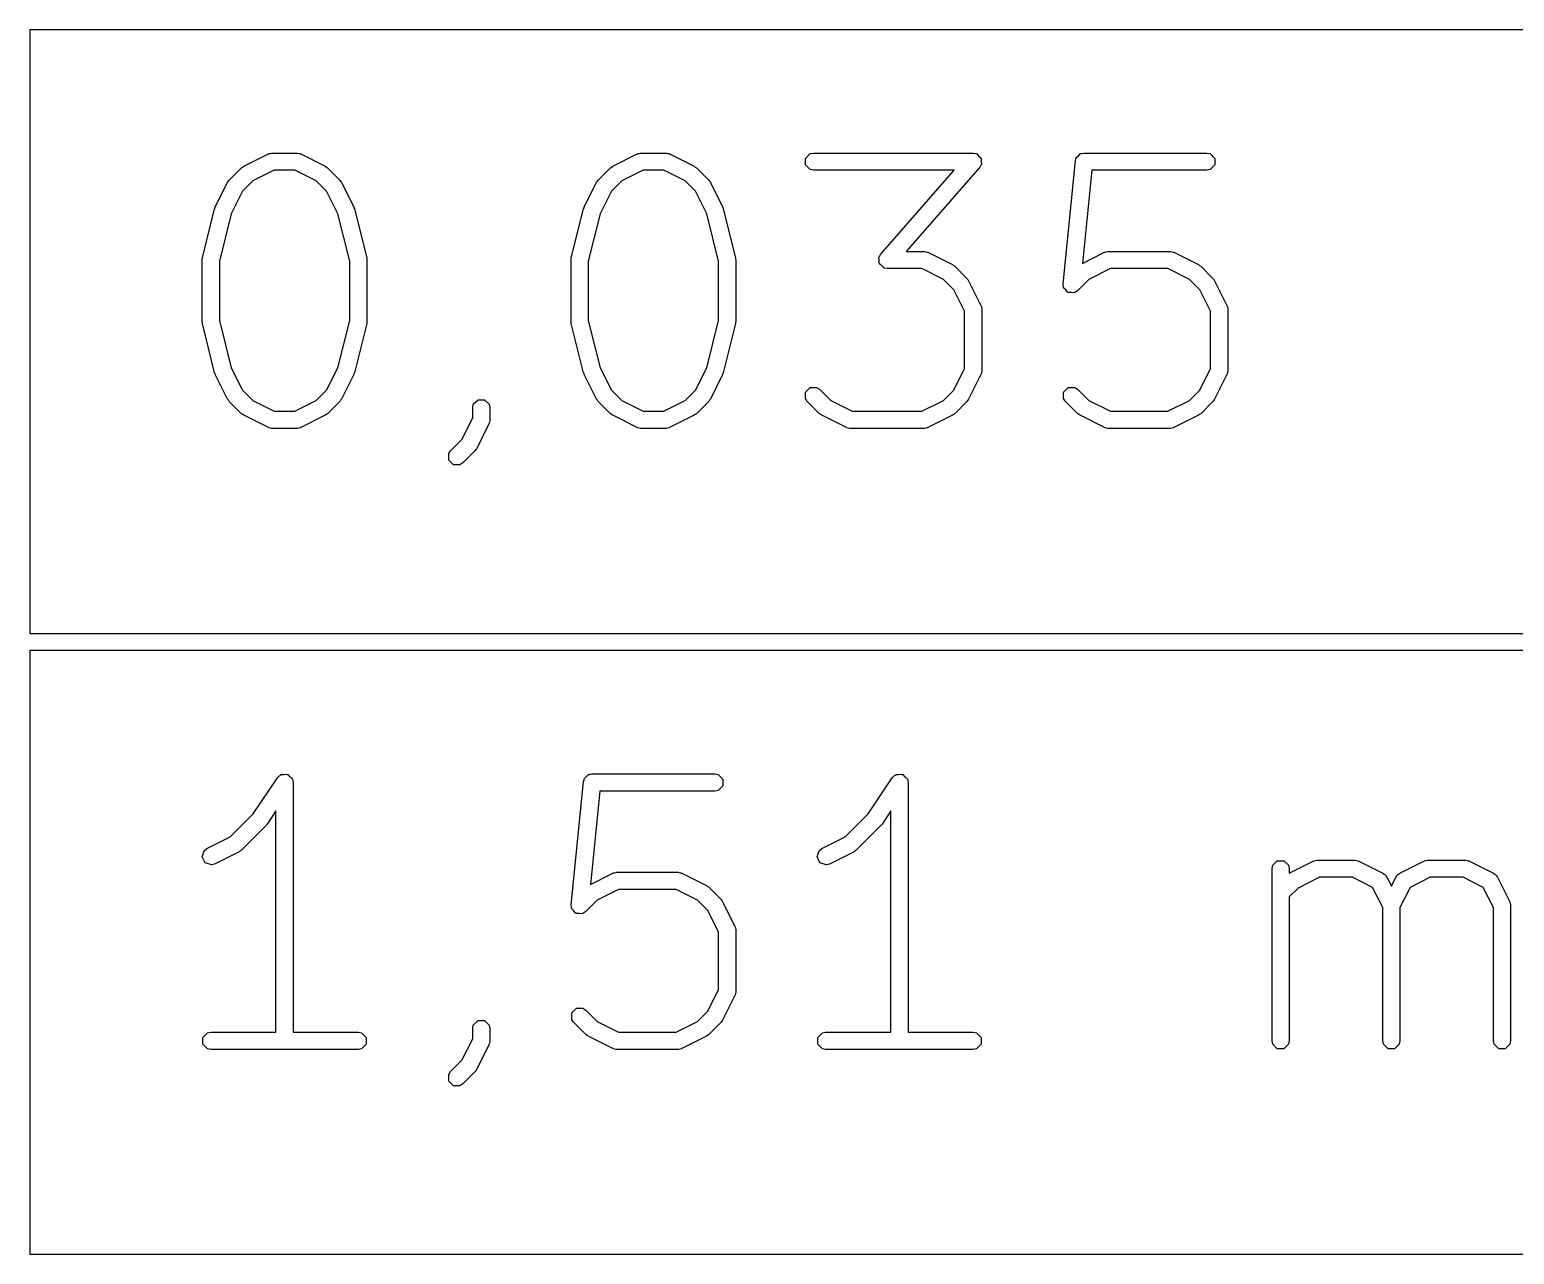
# Model space of a CAD drawing. Header units: inches. Extents: x -2.6 to 7.6, y 0.3 to 5.2.
# Drawn here: x -0.2888 to 0.0507, y 4.311 to 4.591 of the extents above; entities that cross this region are included whole.
import ezdxf

# ---------------------------------------------------------------- set-up
doc = ezdxf.new("R2010")
doc.units = ezdxf.units.IN
doc.header["$MEASUREMENT"] = 0
doc.layers.add('BLACK', color=250, linetype='CONTINUOUS')

msp = doc.modelspace()

# ---------------------------------------------------------------- linework, layer by layer
at = {"layer": 'BLACK', "linetype": 'CONTINUOUS'}
for p, q in [((-0.2888, 4.59102), (-0.2888, 4.45299)), ((0.44236, 4.59102), (-0.2888, 4.59102)), ((-0.23409, 4.56268), (-0.23378, 4.56274)), ((-0.23378, 4.56274), (-0.23348, 4.56282)), ((-0.23348, 4.56282), (-0.23343, 4.56281)), ((-0.23343, 4.56281), (-0.23334, 4.56283)), ((-0.23334, 4.56283), (-0.22771, 4.56283)), ((-0.22771, 4.56283), (-0.22762, 4.56281)), ((-0.22762, 4.56281), (-0.22757, 4.56282)), ((-0.22757, 4.56282), (-0.22727, 4.56274)), ((-0.22727, 4.56274), (-0.22696, 4.56268)), ((-0.14973, 4.56268), (-0.14942, 4.56274)), ((-0.14942, 4.56274), (-0.14911, 4.56282)), ((-0.14911, 4.56282), (-0.14907, 4.56281)), ((-0.14907, 4.56281), (-0.14897, 4.56283)), ((-0.14897, 4.56283), (-0.14335, 4.56283)), ((-0.14335, 4.56283), (-0.14325, 4.56281)), ((-0.14325, 4.56281), (-0.14321, 4.56282)), ((-0.14321, 4.56282), (-0.14291, 4.56274)), ((-0.14291, 4.56274), (-0.1426, 4.56268)), ((-0.11036, 4.56268), (-0.1096, 4.56283)), ((-0.1096, 4.56283), (-0.07305, 4.56283)), ((-0.07305, 4.56283), (-0.0725, 4.56272)), ((-0.0725, 4.56272), (-0.07241, 4.56272)), ((-0.07241, 4.56272), (-0.07238, 4.56269)), ((-0.07238, 4.56269), (-0.07229, 4.56268)), ((-0.04849, 4.56268), (-0.04835, 4.5627)), ((-0.04835, 4.5627), (-0.0483, 4.56274)), ((-0.0483, 4.56274), (-0.04821, 4.56273)), ((-0.04821, 4.56273), (-0.04774, 4.56283)), ((-0.04774, 4.56283), (-0.01961, 4.56283)), ((-0.01961, 4.56283), (-0.01886, 4.56268)), ((-0.24317, 4.55662), (-0.24035, 4.55944)), ((-0.24035, 4.55944), (-0.24009, 4.55961)), ((-0.24009, 4.55961), (-0.23984, 4.55981)), ((-0.23984, 4.55981), (-0.23422, 4.56262)), ((-0.23422, 4.56262), (-0.23412, 4.56264)), ((-0.23412, 4.56264), (-0.23409, 4.56268)), ((-0.22696, 4.56268), (-0.22693, 4.56264)), ((-0.22693, 4.56264), (-0.22683, 4.56262)), ((-0.22683, 4.56262), (-0.22121, 4.55981)), ((-0.22121, 4.55981), (-0.22096, 4.55961)), ((-0.22096, 4.55961), (-0.2207, 4.55944)), ((-0.2207, 4.55944), (-0.21789, 4.55662)), ((-0.1588, 4.55662), (-0.15599, 4.55944)), ((-0.15599, 4.55944), (-0.15573, 4.55961)), ((-0.15573, 4.55961), (-0.15548, 4.55981)), ((-0.15548, 4.55981), (-0.14985, 4.56262)), ((-0.14985, 4.56262), (-0.14976, 4.56264)), ((-0.14976, 4.56264), (-0.14973, 4.56268)), ((-0.1426, 4.56268), (-0.14256, 4.56264)), ((-0.14256, 4.56264), (-0.14247, 4.56262)), ((-0.14247, 4.56262), (-0.13684, 4.55981)), ((-0.13684, 4.55981), (-0.1366, 4.55961)), ((-0.1366, 4.55961), (-0.13633, 4.55944)), ((-0.13633, 4.55944), (-0.13352, 4.55662)), ((-0.11142, 4.56161), (-0.11036, 4.56268)), ((-0.11142, 4.5601), (-0.11142, 4.56161)), ((-0.11036, 4.55904), (-0.11142, 4.5601)), ((-0.07156, 4.55956), (-0.08839, 4.54033)), ((-0.07229, 4.56268), (-0.0718, 4.56219)), ((-0.0718, 4.56219), (-0.07128, 4.56173)), ((-0.07128, 4.56005), (-0.07156, 4.55956)), ((-0.07128, 4.56173), (-0.07128, 4.56166)), ((-0.07128, 4.56166), (-0.07123, 4.56161)), ((-0.07123, 4.5601), (-0.07128, 4.56005)), ((-0.07123, 4.56161), (-0.07123, 4.56092)), ((-0.07123, 4.56092), (-0.07118, 4.56023)), ((-0.07118, 4.56023), (-0.07123, 4.56015)), ((-0.07123, 4.56015), (-0.07123, 4.5601)), ((-0.05251, 4.53293), (-0.04969, 4.56105)), ((-0.04969, 4.56105), (-0.04955, 4.56151)), ((-0.04955, 4.56161), (-0.04951, 4.56165)), ((-0.04955, 4.56151), (-0.04955, 4.56161)), ((-0.04951, 4.56165), (-0.04947, 4.56179)), ((-0.04947, 4.56179), (-0.04896, 4.56221)), ((-0.04896, 4.56221), (-0.04849, 4.56268)), ((-0.01886, 4.56268), (-0.0178, 4.56161)), ((-0.0178, 4.5601), (-0.01886, 4.55904)), ((-0.0178, 4.56161), (-0.0178, 4.5601)), ((-0.24635, 4.55049), (-0.24354, 4.55611)), ((-0.24354, 4.55611), (-0.24334, 4.55636)), ((-0.24334, 4.55636), (-0.24317, 4.55662)), ((-0.2378, 4.55643), (-0.24016, 4.55407)), ((-0.23287, 4.55889), (-0.2378, 4.55643)), ((-0.22818, 4.55889), (-0.23287, 4.55889)), ((-0.22326, 4.55643), (-0.22818, 4.55889)), ((-0.2209, 4.55407), (-0.22326, 4.55643)), ((-0.21789, 4.55662), (-0.21771, 4.55636)), ((-0.21771, 4.55636), (-0.21752, 4.55611)), ((-0.21752, 4.55611), (-0.2147, 4.55049)), ((-0.16198, 4.55049), (-0.15917, 4.55611)), ((-0.15917, 4.55611), (-0.15898, 4.55636)), ((-0.15898, 4.55636), (-0.1588, 4.55662)), ((-0.15343, 4.55643), (-0.15579, 4.55407)), ((-0.14851, 4.55889), (-0.15343, 4.55643)), ((-0.14381, 4.55889), (-0.14851, 4.55889)), ((-0.13889, 4.55643), (-0.14381, 4.55889)), ((-0.13653, 4.55407), (-0.13889, 4.55643)), ((-0.13352, 4.55662), (-0.13335, 4.55636)), ((-0.13335, 4.55636), (-0.13315, 4.55611)), ((-0.13315, 4.55611), (-0.13034, 4.55049)), ((-0.1096, 4.55889), (-0.11036, 4.55904)), ((-0.07738, 4.55889), (-0.1096, 4.55889)), ((-0.09421, 4.53966), (-0.07738, 4.55889)), ((-0.04595, 4.55889), (-0.04809, 4.53757)), ((-0.01961, 4.55889), (-0.04595, 4.55889)), ((-0.01886, 4.55904), (-0.01961, 4.55889)), ((-0.24016, 4.55407), (-0.24273, 4.54892)), ((-0.21832, 4.54892), (-0.2209, 4.55407)), ((-0.15579, 4.55407), (-0.15836, 4.54892)), ((-0.13396, 4.54892), (-0.13653, 4.55407)), ((-0.24931, 4.53884), (-0.2465, 4.55009)), ((-0.2465, 4.55009), (-0.2464, 4.55028)), ((-0.2464, 4.55028), (-0.24635, 4.55049)), ((-0.2147, 4.55049), (-0.21465, 4.55028)), ((-0.21465, 4.55028), (-0.21456, 4.55009)), ((-0.21456, 4.55009), (-0.21174, 4.53884)), ((-0.16494, 4.53884), (-0.16213, 4.55009)), ((-0.16213, 4.55009), (-0.16204, 4.55028)), ((-0.16204, 4.55028), (-0.16198, 4.55049)), ((-0.13034, 4.55049), (-0.13028, 4.55028)), ((-0.13028, 4.55028), (-0.13019, 4.55009)), ((-0.13019, 4.55009), (-0.12738, 4.53884)), ((-0.24273, 4.54892), (-0.24543, 4.53812)), ((-0.21562, 4.53812), (-0.21832, 4.54892)), ((-0.15836, 4.54892), (-0.16107, 4.53812)), ((-0.13126, 4.53812), (-0.13396, 4.54892)), ((-0.0946, 4.53899), (-0.09455, 4.53907)), ((-0.09455, 4.5383), (-0.0946, 4.53899)), ((-0.09455, 4.53911), (-0.09449, 4.53917)), ((-0.09455, 4.53907), (-0.09455, 4.53911)), ((-0.09449, 4.53917), (-0.09421, 4.53966)), ((-0.08839, 4.54033), (-0.08429, 4.54033)), ((-0.08429, 4.54033), (-0.0842, 4.54031)), ((-0.0842, 4.54031), (-0.08415, 4.54032)), ((-0.08415, 4.54032), (-0.08385, 4.54024)), ((-0.08385, 4.54024), (-0.08354, 4.54018)), ((-0.08354, 4.54018), (-0.08351, 4.54015)), ((-0.08351, 4.54015), (-0.08341, 4.54012)), ((-0.08341, 4.54012), (-0.07779, 4.53731)), ((-0.04809, 4.53757), (-0.04299, 4.54012)), ((-0.04299, 4.54012), (-0.0429, 4.54015)), ((-0.0429, 4.54015), (-0.04287, 4.54018)), ((-0.04287, 4.54018), (-0.04256, 4.54024)), ((-0.04256, 4.54024), (-0.04225, 4.54032)), ((-0.04225, 4.54032), (-0.04221, 4.54031)), ((-0.04221, 4.54031), (-0.04211, 4.54033)), ((-0.04211, 4.54033), (-0.02805, 4.54033)), ((-0.02805, 4.54033), (-0.02795, 4.54031)), ((-0.02795, 4.54031), (-0.02791, 4.54032)), ((-0.02791, 4.54032), (-0.02761, 4.54024)), ((-0.02761, 4.54024), (-0.0273, 4.54018)), ((-0.0273, 4.54018), (-0.02727, 4.54015)), ((-0.02727, 4.54015), (-0.02717, 4.54012)), ((-0.02717, 4.54012), (-0.02155, 4.53731)), ((-0.24937, 4.53836), (-0.24932, 4.5386)), ((-0.24937, 4.5243), (-0.24937, 4.53836)), ((-0.24932, 4.5386), (-0.24931, 4.53884)), ((-0.24543, 4.53812), (-0.24543, 4.52454)), ((-0.21562, 4.52454), (-0.21562, 4.53812)), ((-0.21174, 4.53884), (-0.21173, 4.5386)), ((-0.21173, 4.5386), (-0.21168, 4.53836)), ((-0.21168, 4.53836), (-0.21168, 4.5243)), ((-0.165, 4.53836), (-0.16496, 4.5386)), ((-0.165, 4.5243), (-0.165, 4.53836)), ((-0.16496, 4.5386), (-0.16494, 4.53884)), ((-0.16107, 4.53812), (-0.16107, 4.52454)), ((-0.13126, 4.52454), (-0.13126, 4.53812)), ((-0.12738, 4.53884), (-0.12737, 4.5386)), ((-0.12737, 4.5386), (-0.12732, 4.53836)), ((-0.12732, 4.53836), (-0.12732, 4.5243)), ((-0.09455, 4.53761), (-0.09455, 4.5383)), ((-0.0945, 4.53756), (-0.09455, 4.53761)), ((-0.0945, 4.53749), (-0.0945, 4.53756)), ((-0.09397, 4.53703), (-0.0945, 4.53749)), ((-0.09348, 4.53654), (-0.09397, 4.53703)), ((-0.09339, 4.53652), (-0.09348, 4.53654)), ((-0.09336, 4.5365), (-0.09339, 4.53652)), ((-0.09328, 4.5365), (-0.09336, 4.5365)), ((-0.09273, 4.53639), (-0.09328, 4.5365)), ((-0.08476, 4.53639), (-0.09273, 4.53639)), ((-0.07984, 4.53393), (-0.08476, 4.53639)), ((-0.07779, 4.53731), (-0.07754, 4.53712)), ((-0.07754, 4.53712), (-0.07728, 4.53694)), ((-0.07728, 4.53694), (-0.07447, 4.53413)), ((-0.04165, 4.53639), (-0.04657, 4.53393)), ((-0.02852, 4.53639), (-0.04165, 4.53639)), ((-0.02359, 4.53393), (-0.02852, 4.53639)), ((-0.02155, 4.53731), (-0.0213, 4.53712)), ((-0.0213, 4.53712), (-0.02103, 4.53694)), ((-0.02103, 4.53694), (-0.01822, 4.53413)), ((-0.07748, 4.53157), (-0.07984, 4.53393)), ((-0.07447, 4.53413), (-0.07429, 4.53387)), ((-0.07429, 4.53387), (-0.0741, 4.53362)), ((-0.0741, 4.53362), (-0.07128, 4.52799)), ((-0.05243, 4.53217), (-0.05251, 4.53293)), ((-0.05237, 4.53209), (-0.05243, 4.53217)), ((-0.04657, 4.53393), (-0.04916, 4.53134)), ((-0.02123, 4.53157), (-0.02359, 4.53393)), ((-0.01822, 4.53413), (-0.01805, 4.53387)), ((-0.01805, 4.53387), (-0.01785, 4.53362)), ((-0.01785, 4.53362), (-0.01504, 4.52799)), ((-0.07501, 4.52665), (-0.07748, 4.53157)), ((-0.05237, 4.53198), (-0.05237, 4.53209)), ((-0.0519, 4.53151), (-0.05237, 4.53198)), ((-0.05148, 4.531), (-0.0519, 4.53151)), ((-0.05138, 4.53099), (-0.05148, 4.531)), ((-0.0513, 4.53092), (-0.05138, 4.53099)), ((-0.05064, 4.53092), (-0.0513, 4.53092)), ((-0.04998, 4.53085), (-0.05064, 4.53092)), ((-0.0499, 4.53092), (-0.04998, 4.53085)), ((-0.04979, 4.53092), (-0.0499, 4.53092)), ((-0.04916, 4.53134), (-0.04979, 4.53092)), ((-0.01877, 4.52665), (-0.02123, 4.53157)), ((-0.07501, 4.51352), (-0.07501, 4.52665)), ((-0.07128, 4.52799), (-0.07126, 4.5279)), ((-0.07126, 4.5279), (-0.07123, 4.52786)), ((-0.07123, 4.52786), (-0.07117, 4.52756)), ((-0.07117, 4.52756), (-0.07108, 4.52725)), ((-0.07108, 4.52725), (-0.0711, 4.52721)), ((-0.0711, 4.52721), (-0.07108, 4.52711)), ((-0.07108, 4.52711), (-0.07108, 4.51305)), ((-0.01877, 4.51352), (-0.01877, 4.52665)), ((-0.01504, 4.52799), (-0.01502, 4.5279)), ((-0.01502, 4.5279), (-0.01498, 4.52786)), ((-0.01498, 4.52786), (-0.01492, 4.52756)), ((-0.01492, 4.52756), (-0.01484, 4.52725)), ((-0.01484, 4.52725), (-0.01485, 4.52721)), ((-0.01485, 4.52721), (-0.01483, 4.52711)), ((-0.01483, 4.52711), (-0.01483, 4.51305)), ((-0.24932, 4.52406), (-0.24937, 4.5243)), ((-0.24931, 4.52382), (-0.24932, 4.52406)), ((-0.2465, 4.51257), (-0.24931, 4.52382)), ((-0.24543, 4.52454), (-0.24273, 4.51374)), ((-0.21832, 4.51374), (-0.21562, 4.52454)), ((-0.21174, 4.52382), (-0.21456, 4.51257)), ((-0.21173, 4.52406), (-0.21174, 4.52382)), ((-0.21168, 4.5243), (-0.21173, 4.52406)), ((-0.16496, 4.52406), (-0.165, 4.5243)), ((-0.16494, 4.52382), (-0.16496, 4.52406)), ((-0.16213, 4.51257), (-0.16494, 4.52382)), ((-0.16107, 4.52454), (-0.15836, 4.51374)), ((-0.13396, 4.51374), (-0.13126, 4.52454)), ((-0.12738, 4.52382), (-0.13019, 4.51257)), ((-0.12737, 4.52406), (-0.12738, 4.52382)), ((-0.12732, 4.5243), (-0.12737, 4.52406)), ((-0.2464, 4.51238), (-0.2465, 4.51257)), ((-0.24635, 4.51217), (-0.2464, 4.51238)), ((-0.24354, 4.50655), (-0.24635, 4.51217)), ((-0.24273, 4.51374), (-0.24016, 4.50859)), ((-0.2209, 4.50859), (-0.21832, 4.51374)), ((-0.2147, 4.51217), (-0.21752, 4.50655)), ((-0.21465, 4.51238), (-0.2147, 4.51217)), ((-0.21456, 4.51257), (-0.21465, 4.51238)), ((-0.16204, 4.51238), (-0.16213, 4.51257)), ((-0.16198, 4.51217), (-0.16204, 4.51238)), ((-0.15917, 4.50655), (-0.16198, 4.51217)), ((-0.15836, 4.51374), (-0.15579, 4.50859)), ((-0.13653, 4.50859), (-0.13396, 4.51374)), ((-0.13034, 4.51217), (-0.13315, 4.50655)), ((-0.13028, 4.51238), (-0.13034, 4.51217)), ((-0.13019, 4.51257), (-0.13028, 4.51238)), ((-0.07748, 4.50859), (-0.07501, 4.51352)), ((-0.07128, 4.51217), (-0.0741, 4.50655)), ((-0.07126, 4.51227), (-0.07128, 4.51217)), ((-0.07123, 4.5123), (-0.07126, 4.51227)), ((-0.07117, 4.51261), (-0.07123, 4.5123)), ((-0.07108, 4.51291), (-0.07117, 4.51261)), ((-0.07108, 4.51305), (-0.0711, 4.51295)), ((-0.0711, 4.51295), (-0.07108, 4.51291)), ((-0.02123, 4.50859), (-0.01877, 4.51352)), ((-0.01504, 4.51217), (-0.01785, 4.50655)), ((-0.01502, 4.51227), (-0.01504, 4.51217)), ((-0.01498, 4.5123), (-0.01502, 4.51227)), ((-0.01492, 4.51261), (-0.01498, 4.5123)), ((-0.01484, 4.51291), (-0.01492, 4.51261)), ((-0.01483, 4.51305), (-0.01485, 4.51295)), ((-0.01485, 4.51295), (-0.01484, 4.51291)), ((-0.24016, 4.50859), (-0.2378, 4.50623)), ((-0.22326, 4.50623), (-0.2209, 4.50859)), ((-0.15579, 4.50859), (-0.15343, 4.50623)), ((-0.13889, 4.50623), (-0.13653, 4.50859)), ((-0.11142, 4.50818), (-0.11036, 4.50924)), ((-0.11036, 4.50924), (-0.10885, 4.50924)), ((-0.10885, 4.50924), (-0.10821, 4.50882)), ((-0.10821, 4.50882), (-0.10563, 4.50623)), ((-0.07984, 4.50623), (-0.07748, 4.50859)), ((-0.05237, 4.50818), (-0.0513, 4.50924)), ((-0.0513, 4.50924), (-0.04979, 4.50924)), ((-0.04979, 4.50924), (-0.04916, 4.50882)), ((-0.04916, 4.50882), (-0.04657, 4.50623)), ((-0.02359, 4.50623), (-0.02123, 4.50859)), ((-0.24334, 4.5063), (-0.24354, 4.50655)), ((-0.24317, 4.50603), (-0.24334, 4.5063)), ((-0.24035, 4.50322), (-0.24317, 4.50603)), ((-0.2378, 4.50623), (-0.23287, 4.50377)), ((-0.22818, 4.50377), (-0.22326, 4.50623)), ((-0.21789, 4.50603), (-0.2207, 4.50322)), ((-0.21771, 4.5063), (-0.21789, 4.50603)), ((-0.21752, 4.50655), (-0.21771, 4.5063)), ((-0.1875, 4.50461), (-0.18735, 4.50537)), ((-0.18735, 4.50537), (-0.18628, 4.50643)), ((-0.18628, 4.50643), (-0.18478, 4.50643)), ((-0.18478, 4.50643), (-0.18371, 4.50537)), ((-0.18371, 4.50537), (-0.18356, 4.50461)), ((-0.15898, 4.5063), (-0.15917, 4.50655)), ((-0.1588, 4.50603), (-0.15898, 4.5063)), ((-0.15599, 4.50322), (-0.1588, 4.50603)), ((-0.15343, 4.50623), (-0.14851, 4.50377)), ((-0.14381, 4.50377), (-0.13889, 4.50623)), ((-0.13352, 4.50603), (-0.13633, 4.50322)), ((-0.13335, 4.5063), (-0.13352, 4.50603)), ((-0.13315, 4.50655), (-0.13335, 4.5063)), ((-0.11142, 4.50667), (-0.11142, 4.50818)), ((-0.111, 4.50603), (-0.11142, 4.50667)), ((-0.10818, 4.50322), (-0.111, 4.50603)), ((-0.10563, 4.50623), (-0.1007, 4.50377)), ((-0.08476, 4.50377), (-0.07984, 4.50623)), ((-0.07447, 4.50603), (-0.07728, 4.50322)), ((-0.07429, 4.5063), (-0.07447, 4.50603)), ((-0.0741, 4.50655), (-0.07429, 4.5063)), ((-0.05237, 4.50667), (-0.05237, 4.50818)), ((-0.05194, 4.50603), (-0.05237, 4.50667)), ((-0.04913, 4.50322), (-0.05194, 4.50603)), ((-0.04657, 4.50623), (-0.04165, 4.50377)), ((-0.02852, 4.50377), (-0.02359, 4.50623)), ((-0.01822, 4.50603), (-0.02103, 4.50322)), ((-0.01805, 4.5063), (-0.01822, 4.50603)), ((-0.01785, 4.50655), (-0.01805, 4.5063)), ((-0.24009, 4.50305), (-0.24035, 4.50322)), ((-0.23984, 4.50285), (-0.24009, 4.50305)), ((-0.23422, 4.50004), (-0.23984, 4.50285)), ((-0.23287, 4.50377), (-0.22818, 4.50377)), ((-0.22121, 4.50285), (-0.22683, 4.50004)), ((-0.22096, 4.50305), (-0.22121, 4.50285)), ((-0.2207, 4.50322), (-0.22096, 4.50305)), ((-0.18996, 4.49734), (-0.1875, 4.50227)), ((-0.1875, 4.50227), (-0.1875, 4.50461)), ((-0.18357, 4.50166), (-0.18365, 4.50136)), ((-0.18356, 4.5018), (-0.18358, 4.50171)), ((-0.18358, 4.50171), (-0.18357, 4.50166)), ((-0.18356, 4.50461), (-0.18356, 4.5018)), ((-0.15573, 4.50305), (-0.15599, 4.50322)), ((-0.15548, 4.50285), (-0.15573, 4.50305)), ((-0.14985, 4.50004), (-0.15548, 4.50285)), ((-0.14851, 4.50377), (-0.14381, 4.50377)), ((-0.13684, 4.50285), (-0.14247, 4.50004)), ((-0.1366, 4.50305), (-0.13684, 4.50285)), ((-0.13633, 4.50322), (-0.1366, 4.50305)), ((-0.10792, 4.50305), (-0.10818, 4.50322)), ((-0.10767, 4.50285), (-0.10792, 4.50305)), ((-0.10205, 4.50004), (-0.10767, 4.50285)), ((-0.1007, 4.50377), (-0.08476, 4.50377)), ((-0.07779, 4.50285), (-0.08341, 4.50004)), ((-0.07754, 4.50305), (-0.07779, 4.50285)), ((-0.07728, 4.50322), (-0.07754, 4.50305)), ((-0.04887, 4.50305), (-0.04913, 4.50322)), ((-0.04862, 4.50285), (-0.04887, 4.50305)), ((-0.04299, 4.50004), (-0.04862, 4.50285)), ((-0.04165, 4.50377), (-0.02852, 4.50377)), ((-0.02155, 4.50285), (-0.02717, 4.50004)), ((-0.0213, 4.50305), (-0.02155, 4.50285)), ((-0.02103, 4.50322), (-0.0213, 4.50305)), ((-0.23412, 4.50002), (-0.23422, 4.50004)), ((-0.23409, 4.49998), (-0.23412, 4.50002)), ((-0.23378, 4.49992), (-0.23409, 4.49998)), ((-0.23348, 4.49984), (-0.23378, 4.49992)), ((-0.23343, 4.49985), (-0.23348, 4.49984)), ((-0.23334, 4.49983), (-0.23343, 4.49985)), ((-0.22771, 4.49983), (-0.23334, 4.49983)), ((-0.22762, 4.49985), (-0.22771, 4.49983)), ((-0.22757, 4.49984), (-0.22762, 4.49985)), ((-0.22727, 4.49992), (-0.22757, 4.49984)), ((-0.22696, 4.49998), (-0.22727, 4.49992)), ((-0.22693, 4.50002), (-0.22696, 4.49998)), ((-0.22683, 4.50004), (-0.22693, 4.50002)), ((-0.18377, 4.50092), (-0.18658, 4.4953)), ((-0.18374, 4.50102), (-0.18377, 4.50092)), ((-0.18371, 4.50105), (-0.18374, 4.50102)), ((-0.18365, 4.50136), (-0.18371, 4.50105)), ((-0.14976, 4.50002), (-0.14985, 4.50004)), ((-0.14973, 4.49998), (-0.14976, 4.50002)), ((-0.14942, 4.49992), (-0.14973, 4.49998)), ((-0.14911, 4.49984), (-0.14942, 4.49992)), ((-0.14907, 4.49985), (-0.14911, 4.49984)), ((-0.14897, 4.49983), (-0.14907, 4.49985)), ((-0.14335, 4.49983), (-0.14897, 4.49983)), ((-0.14325, 4.49985), (-0.14335, 4.49983)), ((-0.14321, 4.49984), (-0.14325, 4.49985)), ((-0.14291, 4.49992), (-0.14321, 4.49984)), ((-0.1426, 4.49998), (-0.14291, 4.49992)), ((-0.14256, 4.50002), (-0.1426, 4.49998)), ((-0.14247, 4.50004), (-0.14256, 4.50002)), ((-0.10195, 4.50002), (-0.10205, 4.50004)), ((-0.10192, 4.49998), (-0.10195, 4.50002)), ((-0.10161, 4.49992), (-0.10192, 4.49998)), ((-0.10131, 4.49984), (-0.10161, 4.49992)), ((-0.10126, 4.49985), (-0.10131, 4.49984)), ((-0.10117, 4.49983), (-0.10126, 4.49985)), ((-0.08429, 4.49983), (-0.10117, 4.49983)), ((-0.0842, 4.49985), (-0.08429, 4.49983)), ((-0.08415, 4.49984), (-0.0842, 4.49985)), ((-0.08385, 4.49992), (-0.08415, 4.49984)), ((-0.08354, 4.49998), (-0.08385, 4.49992)), ((-0.08351, 4.50002), (-0.08354, 4.49998)), ((-0.08341, 4.50004), (-0.08351, 4.50002)), ((-0.0429, 4.50002), (-0.04299, 4.50004)), ((-0.04287, 4.49998), (-0.0429, 4.50002)), ((-0.04256, 4.49992), (-0.04287, 4.49998)), ((-0.04225, 4.49984), (-0.04256, 4.49992)), ((-0.04221, 4.49985), (-0.04225, 4.49984)), ((-0.04211, 4.49983), (-0.04221, 4.49985)), ((-0.02805, 4.49983), (-0.04211, 4.49983)), ((-0.02795, 4.49985), (-0.02805, 4.49983)), ((-0.02791, 4.49984), (-0.02795, 4.49985)), ((-0.02761, 4.49992), (-0.02791, 4.49984)), ((-0.0273, 4.49998), (-0.02761, 4.49992)), ((-0.02727, 4.50002), (-0.0273, 4.49998)), ((-0.02717, 4.50004), (-0.02727, 4.50002)), ((-0.19255, 4.49476), (-0.18996, 4.49734)), ((-0.18678, 4.49505), (-0.18695, 4.49479)), ((-0.18658, 4.4953), (-0.18678, 4.49505)), ((-0.19297, 4.49412), (-0.19255, 4.49476)), ((-0.19297, 4.49261), (-0.19297, 4.49412)), ((-0.19191, 4.49155), (-0.19297, 4.49261)), ((-0.1904, 4.49155), (-0.19191, 4.49155)), ((-0.18976, 4.49197), (-0.1904, 4.49155)), ((-0.18695, 4.49479), (-0.18976, 4.49197)), ((-0.2888, 4.45299), (0.44236, 4.45299)), ((-0.2888, 4.44906), (-0.2888, 4.31102)), ((0.44236, 4.44906), (-0.2888, 4.44906)), ((-0.23216, 4.41998), (-0.23162, 4.42052)), ((-0.23162, 4.42052), (-0.23142, 4.42056)), ((-0.23142, 4.42056), (-0.23128, 4.42071)), ((-0.23128, 4.42071), (-0.23071, 4.42071)), ((-0.23071, 4.42071), (-0.23014, 4.42082)), ((-0.23014, 4.42082), (-0.22998, 4.42071)), ((-0.22998, 4.42071), (-0.22977, 4.42071)), ((-0.22977, 4.42071), (-0.22937, 4.4203)), ((-0.22937, 4.4203), (-0.22889, 4.41998)), ((-0.16196, 4.41982), (-0.16144, 4.42024)), ((-0.16144, 4.42024), (-0.16098, 4.42071)), ((-0.16098, 4.42071), (-0.16084, 4.42073)), ((-0.16084, 4.42073), (-0.16079, 4.42077)), ((-0.16079, 4.42077), (-0.16069, 4.42076)), ((-0.16069, 4.42076), (-0.16022, 4.42086)), ((-0.16022, 4.42086), (-0.1321, 4.42086)), ((-0.1321, 4.42086), (-0.13135, 4.42071)), ((-0.13135, 4.42071), (-0.13028, 4.41964)), ((-0.09156, 4.41998), (-0.09101, 4.42052)), ((-0.09101, 4.42052), (-0.09082, 4.42056)), ((-0.09082, 4.42056), (-0.09067, 4.42071)), ((-0.09067, 4.42071), (-0.0901, 4.42071)), ((-0.0901, 4.42071), (-0.08954, 4.42082)), ((-0.08954, 4.42082), (-0.08937, 4.42071)), ((-0.08937, 4.42071), (-0.08917, 4.42071)), ((-0.08917, 4.42071), (-0.08876, 4.4203)), ((-0.08876, 4.4203), (-0.08828, 4.41998)), ((-0.23768, 4.41171), (-0.23216, 4.41998)), ((-0.22889, 4.41998), (-0.22885, 4.41979)), ((-0.22885, 4.41979), (-0.22871, 4.41964)), ((-0.22871, 4.41964), (-0.22856, 4.41889)), ((-0.22856, 4.41889), (-0.22856, 4.3618)), ((-0.16499, 4.39096), (-0.16218, 4.41908)), ((-0.16218, 4.41908), (-0.16204, 4.41954)), ((-0.16204, 4.41964), (-0.162, 4.41969)), ((-0.16204, 4.41954), (-0.16204, 4.41964)), ((-0.162, 4.41969), (-0.16196, 4.41982)), ((-0.15844, 4.41692), (-0.16057, 4.39561)), ((-0.1321, 4.41692), (-0.15844, 4.41692)), ((-0.13135, 4.41707), (-0.1321, 4.41692)), ((-0.13028, 4.41814), (-0.13135, 4.41707)), ((-0.13028, 4.41964), (-0.13028, 4.41814)), ((-0.09707, 4.41171), (-0.09156, 4.41998)), ((-0.08828, 4.41998), (-0.08824, 4.41979)), ((-0.08824, 4.41979), (-0.0881, 4.41964)), ((-0.0881, 4.41964), (-0.08795, 4.41889)), ((-0.08795, 4.41889), (-0.08795, 4.3618)), ((-0.24294, 4.40645), (-0.23768, 4.41171)), ((-0.23249, 4.41239), (-0.23451, 4.40936)), ((-0.23249, 4.3618), (-0.23249, 4.41239)), ((-0.10233, 4.40645), (-0.09707, 4.41171)), ((-0.09189, 4.41239), (-0.0939, 4.40936)), ((-0.09189, 4.3618), (-0.09189, 4.41239)), ((-0.23476, 4.40906), (-0.24038, 4.40344)), ((-0.23465, 4.40922), (-0.23476, 4.40906)), ((-0.23451, 4.40936), (-0.23465, 4.40922)), ((-0.09415, 4.40906), (-0.09978, 4.40344)), ((-0.09404, 4.40922), (-0.09415, 4.40906)), ((-0.0939, 4.40936), (-0.09404, 4.40922)), ((-0.24936, 4.40188), (-0.24889, 4.40331)), ((-0.24889, 4.40331), (-0.24828, 4.40378)), ((-0.24828, 4.40378), (-0.24294, 4.40645)), ((-0.24064, 4.40326), (-0.24089, 4.40307)), ((-0.24038, 4.40344), (-0.24064, 4.40326)), ((-0.10875, 4.40188), (-0.10828, 4.40331)), ((-0.10828, 4.40331), (-0.10767, 4.40378)), ((-0.10767, 4.40378), (-0.10233, 4.40645)), ((-0.10004, 4.40326), (-0.10029, 4.40307)), ((-0.09978, 4.40344), (-0.10004, 4.40326)), ((-0.24869, 4.40053), (-0.24936, 4.40188)), ((-0.24726, 4.40005), (-0.24869, 4.40053)), ((-0.24652, 4.40026), (-0.24726, 4.40005)), ((-0.24089, 4.40307), (-0.24652, 4.40026)), ((-0.10808, 4.40053), (-0.10875, 4.40188)), ((-0.10665, 4.40005), (-0.10808, 4.40053)), ((-0.10591, 4.40026), (-0.10665, 4.40005)), ((-0.10029, 4.40307), (-0.10591, 4.40026)), ((-0.00471, 4.3992), (-0.00456, 4.39996)), ((-0.00456, 4.39996), (-0.0035, 4.40102)), ((-0.0035, 4.40102), (-0.00199, 4.40102)), ((-0.00199, 4.40102), (-0.00092, 4.39996)), ((-0.00092, 4.39996), (-0.00077, 4.3992)), ((-0.00077, 4.39817), (0.00481, 4.40096)), ((0.00481, 4.40096), (0.00491, 4.40099)), ((0.00491, 4.40099), (0.00494, 4.40102)), ((0.00494, 4.40102), (0.00525, 4.40108)), ((0.00525, 4.40108), (0.00556, 4.40117)), ((0.00556, 4.40117), (0.0056, 4.40115)), ((0.0056, 4.40115), (0.00569, 4.40117)), ((0.00569, 4.40117), (0.01413, 4.40117)), ((0.01413, 4.40117), (0.01423, 4.40115)), ((0.01423, 4.40115), (0.01427, 4.40117)), ((0.01427, 4.40117), (0.01457, 4.40108)), ((0.01457, 4.40108), (0.01488, 4.40102)), ((0.01488, 4.40102), (0.01492, 4.40099)), ((0.01492, 4.40099), (0.01501, 4.40096)), ((0.01501, 4.40096), (0.02064, 4.39815)), ((0.0245, 4.39815), (0.03012, 4.40096)), ((0.03012, 4.40096), (0.03022, 4.40099)), ((0.03022, 4.40099), (0.03025, 4.40102)), ((0.03025, 4.40102), (0.03056, 4.40108)), ((0.03056, 4.40108), (0.03086, 4.40117)), ((0.03086, 4.40117), (0.03091, 4.40115)), ((0.03091, 4.40115), (0.031, 4.40117)), ((0.031, 4.40117), (0.03944, 4.40117)), ((0.03944, 4.40117), (0.03954, 4.40115)), ((0.03954, 4.40115), (0.03958, 4.40117)), ((0.03958, 4.40117), (0.03988, 4.40108)), ((0.03988, 4.40108), (0.04019, 4.40102)), ((0.04019, 4.40102), (0.04023, 4.40099)), ((0.04023, 4.40099), (0.04032, 4.40096)), ((0.04032, 4.40096), (0.04595, 4.39815)), ((-0.16057, 4.39561), (-0.15548, 4.39815)), ((-0.15548, 4.39815), (-0.15538, 4.39818)), ((-0.15538, 4.39818), (-0.15535, 4.39821)), ((-0.15535, 4.39821), (-0.15504, 4.39827)), ((-0.15504, 4.39827), (-0.15474, 4.39835)), ((-0.15474, 4.39835), (-0.15469, 4.39834)), ((-0.15469, 4.39834), (-0.1546, 4.39836)), ((-0.1546, 4.39836), (-0.14054, 4.39836)), ((-0.14054, 4.39836), (-0.14044, 4.39834)), ((-0.14044, 4.39834), (-0.1404, 4.39835)), ((-0.1404, 4.39835), (-0.14009, 4.39827)), ((-0.14009, 4.39827), (-0.13978, 4.39821)), ((-0.13978, 4.39821), (-0.13975, 4.39818)), ((-0.13975, 4.39818), (-0.13966, 4.39815)), ((-0.13966, 4.39815), (-0.13403, 4.39534)), ((-0.00471, 4.35983), (-0.00471, 4.3992)), ((-0.00077, 4.3992), (-0.00077, 4.39817)), ((0.00616, 4.39724), (0.00124, 4.39477)), ((0.01367, 4.39724), (0.00616, 4.39724)), ((0.01829, 4.39492), (0.01367, 4.39724)), ((0.02064, 4.39815), (0.02095, 4.39791)), ((0.02095, 4.39791), (0.02105, 4.39788)), ((0.02105, 4.39788), (0.02113, 4.39777)), ((0.02113, 4.39777), (0.02124, 4.39768)), ((0.02124, 4.39768), (0.02128, 4.39758)), ((0.02128, 4.39758), (0.02152, 4.39727)), ((0.02152, 4.39727), (0.02257, 4.39517)), ((0.02257, 4.39517), (0.02362, 4.39727)), ((0.02362, 4.39727), (0.02386, 4.39758)), ((0.02386, 4.39758), (0.02389, 4.39768)), ((0.02389, 4.39768), (0.024, 4.39777)), ((0.024, 4.39777), (0.02409, 4.39788)), ((0.02409, 4.39788), (0.02419, 4.39791)), ((0.02419, 4.39791), (0.0245, 4.39815)), ((0.03147, 4.39724), (0.02685, 4.39492)), ((0.03898, 4.39724), (0.03147, 4.39724)), ((0.0436, 4.39492), (0.03898, 4.39724)), ((0.04595, 4.39815), (0.04625, 4.39791)), ((0.04625, 4.39791), (0.04635, 4.39788)), ((0.04635, 4.39788), (0.04644, 4.39777)), ((0.04644, 4.39777), (0.04655, 4.39768)), ((0.04655, 4.39768), (0.04659, 4.39758)), ((0.04659, 4.39758), (0.04683, 4.39727)), ((0.04683, 4.39727), (0.04964, 4.39165)), ((-0.15413, 4.39442), (-0.15906, 4.39196)), ((-0.141, 4.39442), (-0.15413, 4.39442)), ((-0.13608, 4.39196), (-0.141, 4.39442)), ((-0.13403, 4.39534), (-0.13378, 4.39515)), ((-0.13378, 4.39515), (-0.13352, 4.39497)), ((-0.13352, 4.39497), (-0.13071, 4.39216)), ((0.00124, 4.39477), (-0.00077, 4.39276)), ((0.0206, 4.3903), (0.01829, 4.39492)), ((0.02685, 4.39492), (0.02454, 4.3903)), ((0.04591, 4.3903), (0.0436, 4.39492)), ((-0.16492, 4.3902), (-0.16499, 4.39096)), ((-0.16485, 4.39012), (-0.16492, 4.3902)), ((-0.16485, 4.39001), (-0.16485, 4.39012)), ((-0.16438, 4.38955), (-0.16485, 4.39001)), ((-0.15906, 4.39196), (-0.16164, 4.38938)), ((-0.13372, 4.3896), (-0.13608, 4.39196)), ((-0.13126, 4.38468), (-0.13372, 4.3896)), ((-0.13071, 4.39216), (-0.13053, 4.3919)), ((-0.13053, 4.3919), (-0.13034, 4.39165)), ((-0.13034, 4.39165), (-0.12753, 4.38602)), ((-0.00077, 4.39276), (-0.00077, 4.35983)), ((0.0206, 4.35983), (0.0206, 4.3903)), ((0.02454, 4.3903), (0.02454, 4.35983)), ((0.04591, 4.35983), (0.04591, 4.3903)), ((0.04964, 4.39165), (0.04966, 4.39155)), ((0.04966, 4.39155), (0.0497, 4.39152)), ((0.0497, 4.39152), (0.04976, 4.39121)), ((0.04976, 4.39121), (0.04984, 4.39091)), ((0.04984, 4.39091), (0.04983, 4.39086)), ((0.04983, 4.39086), (0.04985, 4.39077)), ((0.04985, 4.39077), (0.04985, 4.35983)), ((-0.16396, 4.38903), (-0.16438, 4.38955)), ((-0.16386, 4.38902), (-0.16396, 4.38903)), ((-0.16379, 4.38895), (-0.16386, 4.38902)), ((-0.16313, 4.38895), (-0.16379, 4.38895)), ((-0.16247, 4.38888), (-0.16313, 4.38895)), ((-0.16239, 4.38895), (-0.16247, 4.38888)), ((-0.16228, 4.38895), (-0.16239, 4.38895)), ((-0.16164, 4.38938), (-0.16228, 4.38895)), ((-0.13126, 4.37155), (-0.13126, 4.38468)), ((-0.12753, 4.38602), (-0.1275, 4.38593)), ((-0.1275, 4.38593), (-0.12747, 4.3859)), ((-0.12747, 4.3859), (-0.12741, 4.38559)), ((-0.12741, 4.38559), (-0.12732, 4.38528)), ((-0.12732, 4.38528), (-0.12734, 4.38524)), ((-0.12734, 4.38524), (-0.12732, 4.38514)), ((-0.12732, 4.38514), (-0.12732, 4.37108)), ((-0.13372, 4.36662), (-0.13126, 4.37155)), ((-0.12753, 4.3702), (-0.13034, 4.36458)), ((-0.1275, 4.3703), (-0.12753, 4.3702)), ((-0.12747, 4.37033), (-0.1275, 4.3703)), ((-0.12741, 4.37064), (-0.12747, 4.37033)), ((-0.12732, 4.37094), (-0.12741, 4.37064)), ((-0.12732, 4.37108), (-0.12734, 4.37099)), ((-0.12734, 4.37099), (-0.12732, 4.37094)), ((-0.16485, 4.36621), (-0.16379, 4.36728)), ((-0.16485, 4.3647), (-0.16485, 4.36621)), ((-0.16379, 4.36728), (-0.16228, 4.36728)), ((-0.16228, 4.36728), (-0.16164, 4.36685)), ((-0.16164, 4.36685), (-0.15906, 4.36426)), ((-0.13608, 4.36426), (-0.13372, 4.36662)), ((-0.1875, 4.36265), (-0.18735, 4.3634)), ((-0.1875, 4.3603), (-0.1875, 4.36265)), ((-0.18735, 4.3634), (-0.18628, 4.36446)), ((-0.18628, 4.36446), (-0.18478, 4.36446)), ((-0.18478, 4.36446), (-0.18371, 4.3634)), ((-0.18371, 4.3634), (-0.18356, 4.36265)), ((-0.18356, 4.36265), (-0.18356, 4.35983)), ((-0.16443, 4.36407), (-0.16485, 4.3647)), ((-0.16161, 4.36125), (-0.16443, 4.36407)), ((-0.15906, 4.36426), (-0.15413, 4.3618)), ((-0.141, 4.3618), (-0.13608, 4.36426)), ((-0.13071, 4.36407), (-0.13352, 4.36125)), ((-0.13053, 4.36433), (-0.13071, 4.36407)), ((-0.13034, 4.36458), (-0.13053, 4.36433)), ((-0.24922, 4.36059), (-0.24815, 4.36165)), ((-0.24922, 4.35908), (-0.24922, 4.36059)), ((-0.24815, 4.35801), (-0.24922, 4.35908)), ((-0.24815, 4.36165), (-0.2474, 4.3618)), ((-0.2474, 4.3618), (-0.23249, 4.3618)), ((-0.22856, 4.3618), (-0.21365, 4.3618)), ((-0.21365, 4.3618), (-0.2129, 4.36165)), ((-0.2129, 4.36165), (-0.21183, 4.36059)), ((-0.21183, 4.35908), (-0.2129, 4.35801)), ((-0.21183, 4.36059), (-0.21183, 4.35908)), ((-0.18996, 4.35538), (-0.1875, 4.3603)), ((-0.18374, 4.35905), (-0.18377, 4.35895)), ((-0.18371, 4.35908), (-0.18374, 4.35905)), ((-0.18365, 4.35939), (-0.18371, 4.35908)), ((-0.18357, 4.35969), (-0.18365, 4.35939)), ((-0.18356, 4.35983), (-0.18358, 4.35974)), ((-0.18358, 4.35974), (-0.18357, 4.35969)), ((-0.16135, 4.36108), (-0.16161, 4.36125)), ((-0.1611, 4.36088), (-0.16135, 4.36108)), ((-0.15548, 4.35807), (-0.1611, 4.36088)), ((-0.15413, 4.3618), (-0.141, 4.3618)), ((-0.13403, 4.36088), (-0.13966, 4.35807)), ((-0.13378, 4.36108), (-0.13403, 4.36088)), ((-0.13352, 4.36125), (-0.13378, 4.36108)), ((-0.10861, 4.36059), (-0.10754, 4.36165)), ((-0.10861, 4.35908), (-0.10861, 4.36059)), ((-0.10754, 4.35801), (-0.10861, 4.35908)), ((-0.10754, 4.36165), (-0.10679, 4.3618)), ((-0.10679, 4.3618), (-0.09189, 4.3618)), ((-0.08795, 4.3618), (-0.07305, 4.3618)), ((-0.07305, 4.3618), (-0.07229, 4.36165)), ((-0.07229, 4.36165), (-0.07123, 4.36059)), ((-0.07123, 4.35908), (-0.07229, 4.35801)), ((-0.07123, 4.36059), (-0.07123, 4.35908)), ((-0.00456, 4.35908), (-0.00471, 4.35983)), ((-0.0035, 4.35801), (-0.00456, 4.35908)), ((-0.00092, 4.35908), (-0.00199, 4.35801)), ((-0.00077, 4.35983), (-0.00092, 4.35908)), ((0.02075, 4.35908), (0.0206, 4.35983)), ((0.02181, 4.35801), (0.02075, 4.35908)), ((0.02439, 4.35908), (0.02332, 4.35801)), ((0.02454, 4.35983), (0.02439, 4.35908)), ((0.04606, 4.35908), (0.04591, 4.35983)), ((0.04712, 4.35801), (0.04606, 4.35908)), ((0.0497, 4.35908), (0.04863, 4.35801)), ((0.04985, 4.35983), (0.0497, 4.35908)), ((-0.2474, 4.35787), (-0.24815, 4.35801)), ((-0.21365, 4.35787), (-0.2474, 4.35787)), ((-0.2129, 4.35801), (-0.21365, 4.35787)), ((-0.18377, 4.35895), (-0.18658, 4.35333)), ((-0.15538, 4.35805), (-0.15548, 4.35807)), ((-0.15535, 4.35801), (-0.15538, 4.35805)), ((-0.15504, 4.35795), (-0.15535, 4.35801)), ((-0.15474, 4.35787), (-0.15504, 4.35795)), ((-0.15469, 4.35788), (-0.15474, 4.35787)), ((-0.1546, 4.35787), (-0.15469, 4.35788)), ((-0.14054, 4.35787), (-0.1546, 4.35787)), ((-0.14044, 4.35788), (-0.14054, 4.35787)), ((-0.1404, 4.35787), (-0.14044, 4.35788)), ((-0.14009, 4.35795), (-0.1404, 4.35787)), ((-0.13978, 4.35801), (-0.14009, 4.35795)), ((-0.13975, 4.35805), (-0.13978, 4.35801)), ((-0.13966, 4.35807), (-0.13975, 4.35805)), ((-0.10679, 4.35787), (-0.10754, 4.35801)), ((-0.07305, 4.35787), (-0.10679, 4.35787)), ((-0.07229, 4.35801), (-0.07305, 4.35787)), ((-0.00199, 4.35801), (-0.0035, 4.35801)), ((0.02332, 4.35801), (0.02181, 4.35801)), ((0.04863, 4.35801), (0.04712, 4.35801)), ((-0.19297, 4.35215), (-0.19255, 4.35279)), ((-0.19255, 4.35279), (-0.18996, 4.35538)), ((-0.18695, 4.35282), (-0.18976, 4.35001)), ((-0.18678, 4.35308), (-0.18695, 4.35282)), ((-0.18658, 4.35333), (-0.18678, 4.35308)), ((-0.19297, 4.35064), (-0.19297, 4.35215)), ((-0.19191, 4.34958), (-0.19297, 4.35064)), ((-0.1904, 4.34958), (-0.19191, 4.34958)), ((-0.18976, 4.35001), (-0.1904, 4.34958)), ((-0.2888, 4.31102), (0.44236, 4.31102))]:
    msp.add_line(p, q, dxfattribs=at)

doc.saveas('drawing.dxf')
